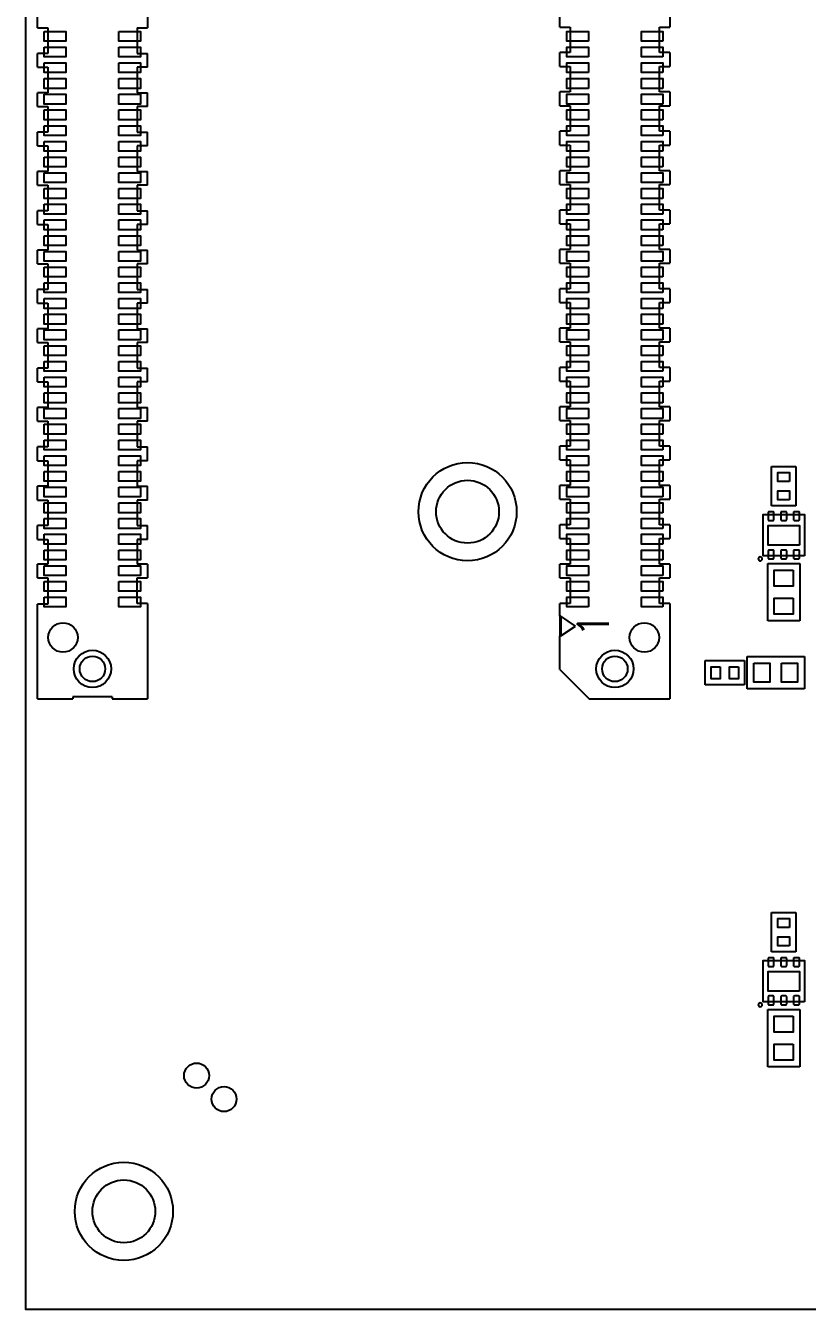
# Model space of a CAD drawing. Extents: x 0 to 85, y 0 to 131.
# Drawn here: x 0 to 39.8, y 0 to 65.3 of the extents above; entities that cross this region are included whole.
import ezdxf

# ---------------------------------------------------------------- set-up
doc = ezdxf.new("R2010")
doc.units = 0
doc.header["$MEASUREMENT"] = 0
doc.layers.get('0').update_dxf_attribs({"color": 2, "true_color": 0xffff00})
for name, color, linetype, true_color in [('1', 3, 'Continuous', 0x00ff00), ('2', 94, 'Continuous', 0x008000), ('4', 14, 'Continuous', 0x800000)]:
    doc.layers.add(name, color=color, linetype=linetype, true_color=true_color)
doc.layers.add('MNT_HOLES', color=6, linetype='Continuous', lineweight=25, true_color=0xff00ff)
doc.styles.add('textstyle3', font='')
doc.styles.get('textstyle3').set_extended_font_data('standard')

msp = doc.modelspace()

# ---------------------------------------------------------------- linework, layer by layer
msp.add_lwpolyline([(85, 0), (85, 131.2), (0, 131.2), (0, 0)], close=True)
at = {"layer": '1'}
for points in [[(0.596, 65.23), (0.596, 65.931)], [(6.204, 65.931), (6.204, 65.23)], [(27.196, 65.269), (27.196, 65.97)], [(32.804, 65.97), (32.804, 65.269)], [(0.596, 65.23), (1.122, 65.23)], [(1.122, 65.23), (1.122, 63.928)], [(5.679, 65.23), (6.204, 65.23)], [(5.679, 65.23), (5.679, 63.928)], [(27.196, 65.269), (27.721, 65.269)], [(27.721, 65.269), (27.721, 63.967)], [(32.278, 63.967), (32.278, 65.269)], [(32.278, 65.269), (32.804, 65.269)], [(1.122, 63.928), (0.596, 63.928)], [(0.596, 63.227), (0.596, 63.928)], [(5.679, 63.928), (6.205, 63.928)], [(6.205, 63.227), (6.205, 63.928)], [(27.721, 63.967), (27.196, 63.967)], [(27.196, 63.266), (27.196, 63.967)], [(32.804, 63.967), (32.278, 63.967)], [(32.804, 63.967), (32.804, 63.266)], [(0.596, 63.227), (1.122, 63.227)], [(1.122, 63.227), (1.122, 61.925)], [(5.679, 63.227), (5.679, 61.925)], [(6.205, 63.227), (5.679, 63.227)], [(27.196, 63.266), (27.721, 63.266)], [(27.721, 63.266), (27.721, 61.965)], [(32.278, 61.965), (32.278, 63.266)], [(32.278, 63.266), (32.804, 63.266)], [(1.122, 61.925), (0.596, 61.925)], [(0.596, 61.224), (0.596, 61.925)], [(5.679, 61.925), (6.205, 61.925)], [(6.205, 61.224), (6.205, 61.925)], [(27.196, 61.264), (27.196, 61.965)], [(27.721, 61.965), (27.196, 61.965)], [(32.804, 61.965), (32.278, 61.965)], [(32.804, 61.965), (32.804, 61.264)], [(0.596, 61.224), (1.122, 61.224)], [(1.122, 61.224), (1.122, 59.923)], [(5.679, 61.224), (5.679, 59.923)], [(6.205, 61.224), (5.679, 61.224)], [(27.196, 61.264), (27.721, 61.264)], [(27.721, 61.264), (27.721, 59.962)], [(32.278, 59.962), (32.278, 61.264)], [(32.278, 61.264), (32.804, 61.264)], [(1.122, 59.923), (0.596, 59.923)], [(0.596, 59.221), (0.596, 59.923)], [(5.679, 59.923), (6.205, 59.923)], [(6.205, 59.221), (6.205, 59.923)], [(27.721, 59.962), (27.196, 59.962)], [(27.196, 59.261), (27.196, 59.962)], [(32.804, 59.962), (32.278, 59.962)], [(32.804, 59.962), (32.804, 59.261)], [(0.596, 59.221), (1.122, 59.221)], [(1.122, 59.221), (1.122, 57.92)], [(5.679, 59.221), (5.679, 57.92)], [(6.205, 59.221), (5.679, 59.221)], [(27.196, 59.261), (27.721, 59.261)], [(27.721, 59.261), (27.721, 57.959)], [(32.278, 59.261), (32.804, 59.261)], [(32.278, 57.959), (32.278, 59.261)], [(1.122, 57.92), (0.596, 57.92)], [(0.596, 57.218), (0.596, 57.92)], [(5.679, 57.92), (6.205, 57.92)], [(6.205, 57.218), (6.205, 57.92)], [(27.196, 57.258), (27.196, 57.959)], [(27.721, 57.959), (27.196, 57.959)], [(32.804, 57.959), (32.278, 57.959)], [(32.804, 57.959), (32.804, 57.258)], [(0.596, 57.218), (1.122, 57.218)], [(1.122, 57.218), (1.122, 55.917)], [(6.205, 57.218), (5.679, 57.218)], [(5.679, 57.218), (5.679, 55.917)], [(27.196, 57.258), (27.721, 57.258)], [(27.721, 57.258), (27.721, 55.956)], [(32.278, 57.258), (32.804, 57.258)], [(32.278, 55.956), (32.278, 57.258)], [(1.122, 55.917), (0.596, 55.917)], [(0.596, 55.216), (0.596, 55.917)], [(5.679, 55.917), (6.205, 55.917)], [(6.205, 55.216), (6.205, 55.917)], [(27.721, 55.956), (27.196, 55.956)], [(27.196, 55.255), (27.196, 55.956)], [(32.804, 55.956), (32.278, 55.956)], [(32.804, 55.956), (32.804, 55.255)], [(0.596, 55.216), (1.122, 55.216)], [(1.122, 55.216), (1.122, 53.914)], [(5.679, 55.216), (5.679, 53.914)], [(6.205, 55.216), (5.679, 55.216)], [(27.196, 55.255), (27.721, 55.255)], [(27.721, 55.255), (27.721, 53.953)], [(32.278, 55.255), (32.804, 55.255)], [(32.278, 53.953), (32.278, 55.255)], [(1.122, 53.914), (0.596, 53.914)], [(0.596, 53.213), (0.596, 53.914)], [(5.679, 53.914), (6.205, 53.914)], [(6.205, 53.213), (6.205, 53.914)], [(27.196, 53.252), (27.196, 53.953)], [(27.721, 53.953), (27.196, 53.953)], [(32.804, 53.953), (32.278, 53.953)], [(32.804, 53.953), (32.804, 53.252)], [(0.596, 53.213), (1.122, 53.213)], [(1.122, 53.213), (1.122, 51.911)], [(5.679, 53.213), (5.679, 51.911)], [(6.205, 53.213), (5.679, 53.213)], [(27.196, 53.252), (27.721, 53.252)], [(27.721, 53.252), (27.721, 51.95)], [(32.278, 53.252), (32.804, 53.252)], [(32.278, 51.95), (32.278, 53.252)], [(1.122, 51.911), (0.596, 51.911)], [(0.596, 51.21), (0.596, 51.911)], [(5.679, 51.911), (6.205, 51.911)], [(6.205, 51.21), (6.205, 51.911)], [(27.721, 51.95), (27.196, 51.95)], [(27.196, 51.249), (27.196, 51.95)], [(32.804, 51.95), (32.278, 51.95)], [(32.804, 51.95), (32.804, 51.249)], [(0.596, 51.21), (1.122, 51.21)], [(1.122, 51.21), (1.122, 49.908)], [(5.679, 51.21), (5.679, 49.908)], [(6.205, 51.21), (5.679, 51.21)], [(27.196, 51.249), (27.721, 51.249)], [(27.721, 51.249), (27.721, 49.947)], [(32.278, 51.249), (32.804, 51.249)], [(32.278, 49.947), (32.278, 51.249)], [(1.122, 49.908), (0.596, 49.908)], [(0.596, 49.207), (0.596, 49.908)], [(5.679, 49.908), (6.205, 49.908)], [(6.205, 49.207), (6.205, 49.908)], [(27.196, 49.246), (27.196, 49.947)], [(27.721, 49.947), (27.196, 49.947)], [(32.804, 49.947), (32.278, 49.947)], [(32.804, 49.947), (32.804, 49.246)], [(0.596, 49.207), (1.122, 49.207)], [(1.122, 49.207), (1.122, 47.905)], [(5.679, 49.207), (5.679, 47.905)], [(6.205, 49.207), (5.679, 49.207)], [(27.196, 49.246), (27.721, 49.246)], [(27.721, 49.246), (27.721, 47.944)], [(32.278, 49.246), (32.804, 49.246)], [(32.278, 47.944), (32.278, 49.246)], [(1.122, 47.905), (0.596, 47.905)], [(0.596, 47.204), (0.596, 47.905)], [(5.679, 47.905), (6.205, 47.905)], [(6.205, 47.204), (6.205, 47.905)], [(27.721, 47.944), (27.196, 47.944)], [(27.196, 47.243), (27.196, 47.944)], [(32.804, 47.944), (32.278, 47.944)], [(32.804, 47.944), (32.804, 47.243)], [(0.596, 47.204), (1.122, 47.204)], [(1.122, 47.204), (1.122, 45.902)], [(5.679, 47.204), (5.679, 45.902)], [(6.205, 47.204), (5.679, 47.204)], [(27.196, 47.243), (27.721, 47.243)], [(27.721, 47.243), (27.721, 45.941)], [(32.278, 47.243), (32.804, 47.243)], [(32.278, 45.941), (32.278, 47.243)], [(1.122, 45.902), (0.596, 45.902)], [(0.596, 45.201), (0.596, 45.902)], [(5.679, 45.902), (6.205, 45.902)], [(6.205, 45.201), (6.205, 45.902)], [(27.196, 45.24), (27.196, 45.941)], [(27.721, 45.941), (27.196, 45.941)], [(32.804, 45.941), (32.278, 45.941)], [(32.804, 45.941), (32.804, 45.24)], [(0.596, 45.201), (1.122, 45.201)], [(1.122, 45.201), (1.122, 43.899)], [(5.679, 45.201), (5.679, 43.899)], [(6.205, 45.201), (5.679, 45.201)], [(27.196, 45.24), (27.721, 45.24)], [(27.721, 45.24), (27.721, 43.939)], [(32.278, 43.939), (32.278, 45.24)], [(32.278, 45.24), (32.804, 45.24)], [(1.122, 43.899), (0.596, 43.899)], [(0.596, 43.198), (0.596, 43.899)], [(5.679, 43.899), (6.205, 43.899)], [(6.205, 43.198), (6.205, 43.899)], [(27.721, 43.939), (27.196, 43.939)], [(27.196, 43.237), (27.196, 43.939)], [(32.804, 43.939), (32.278, 43.939)], [(32.804, 43.939), (32.804, 43.237)], [(0.596, 43.198), (1.122, 43.198)], [(1.122, 43.198), (1.122, 41.896)], [(5.679, 43.198), (5.679, 41.896)], [(6.205, 43.198), (5.679, 43.198)], [(27.196, 43.237), (27.721, 43.237)], [(27.721, 43.237), (27.721, 41.936)], [(32.278, 41.936), (32.278, 43.237)], [(32.278, 43.237), (32.804, 43.237)], [(37.98, 42.9), (39.22, 42.9)], [(37.98, 40.9), (37.98, 42.9)], [(39.22, 42.9), (39.22, 40.9)], [(1.122, 41.896), (0.596, 41.896)], [(0.596, 41.195), (0.596, 41.896)], [(5.679, 41.896), (6.205, 41.896)], [(6.205, 41.195), (6.205, 41.896)], [(27.196, 41.234), (27.196, 41.936)], [(27.721, 41.936), (27.196, 41.936)], [(32.804, 41.936), (32.278, 41.936)], [(32.804, 41.936), (32.804, 41.234)], [(0.596, 41.195), (1.122, 41.195)], [(1.122, 41.195), (1.122, 39.893)], [(5.679, 41.195), (5.679, 39.893)], [(6.205, 41.195), (5.679, 41.195)], [(27.196, 41.234), (27.721, 41.234)], [(27.721, 41.234), (27.721, 39.933)], [(32.278, 39.933), (32.278, 41.234)], [(32.278, 41.234), (32.804, 41.234)], [(38.62, 40.9), (37.98, 40.9)], [(39.22, 40.9), (38.62, 40.9)], [(0.596, 39.192), (0.596, 39.893)], [(1.122, 39.893), (0.596, 39.893)], [(5.679, 39.893), (6.205, 39.893)], [(6.205, 39.192), (6.205, 39.893)], [(27.721, 39.933), (27.196, 39.933)], [(27.196, 39.232), (27.196, 39.933)], [(32.804, 39.933), (32.278, 39.933)], [(32.804, 39.933), (32.804, 39.232)], [(39.65, 38.35), (37.55, 38.35), (37.55, 40.45), (39.65, 40.45), (39.65, 38.35)], [(27.196, 39.232), (27.721, 39.232)], [(27.721, 39.232), (27.721, 37.93)], [(32.278, 39.232), (32.804, 39.232)], [(32.278, 37.93), (32.278, 39.232)], [(0.596, 39.192), (1.122, 39.192)], [(1.122, 39.192), (1.122, 37.931)], [(5.679, 39.192), (5.679, 37.931)], [(6.205, 39.192), (5.679, 39.192)], [(0.596, 37.23), (0.596, 37.931)], [(1.122, 37.931), (0.596, 37.931)], [(6.204, 37.931), (5.679, 37.931)], [(6.204, 37.931), (6.204, 37.23)], [(27.196, 37.229), (27.196, 37.93)], [(27.721, 37.93), (27.196, 37.93)], [(32.804, 37.93), (32.278, 37.93)], [(32.804, 37.93), (32.804, 37.229)], [(37.787, 37.96), (39.413, 37.96)], [(37.787, 35.039), (37.787, 37.96)], [(39.413, 37.96), (39.413, 35.039)], [(0.596, 37.23), (1.122, 37.23)], [(1.122, 37.23), (1.122, 35.888)], [(5.679, 37.23), (6.204, 37.23)], [(5.679, 35.928), (5.679, 37.23)], [(27.196, 37.229), (27.721, 37.229)], [(27.721, 37.229), (27.721, 35.927)], [(32.278, 35.927), (32.278, 37.229)], [(32.278, 37.229), (32.804, 37.229)], [(0.596, 31.07), (0.596, 35.888)], [(1.122, 35.888), (0.596, 35.888)], [(6.204, 35.928), (5.679, 35.928)], [(6.204, 35.928), (6.204, 31.07)], [(27.721, 35.927), (27.196, 35.927)], [(27.196, 35.276), (27.196, 35.927)], [(27.196, 35.276), (27.196, 35.927)], [(27.196, 35.276), (27.196, 35.927)], [(32.804, 35.927), (32.278, 35.927)], [(32.804, 35.927), (32.804, 31.07)], [(32.804, 35.927), (32.804, 31.07)], [(27.196, 35.276), (27.196, 34.775)], [(27.245, 35.276), (27.196, 35.276)], [(27.196, 34.775), (27.196, 34.275)], [(27.245, 34.775), (27.196, 34.775)], [(27.997, 34.775), (27.245, 35.276)], [(27.245, 35.276), (27.245, 34.275)], [(27.245, 34.275), (27.997, 34.775)], [(39.413, 35.039), (37.787, 35.039)], [(27.245, 34.275), (27.196, 34.275)], [(27.196, 32.572), (27.196, 34.275)], [(34.6, 33.02), (36.6, 33.02)], [(34.6, 31.78), (34.6, 33.02)], [(36.6, 33.02), (36.6, 32.42)], [(36.728, 33.225), (39.649, 33.225)], [(36.728, 31.587), (36.728, 33.225)], [(39.649, 33.225), (39.649, 31.587)], [(27.196, 32.572), (28.698, 31.07)], [(36.6, 32.42), (36.6, 31.78)], [(36.6, 31.78), (34.6, 31.78)], [(39.649, 31.587), (36.728, 31.587)], [(0.596, 31.07), (2.399, 31.07)], [(4.402, 31.171), (2.399, 31.171)], [(2.399, 31.171), (2.399, 31.07)], [(4.402, 31.171), (4.402, 31.07)], [(4.402, 31.07), (6.204, 31.07)], [(28.698, 31.07), (32.804, 31.07)], [(37.98, 20.2), (39.22, 20.2)], [(37.98, 18.2), (37.98, 20.2)], [(39.22, 20.2), (39.22, 18.2)], [(39.65, 15.65), (37.55, 15.65), (37.55, 17.75), (39.65, 17.75), (39.65, 15.65)], [(38.62, 18.2), (37.98, 18.2)], [(39.22, 18.2), (38.62, 18.2)], [(37.787, 15.26), (39.413, 15.26)], [(37.787, 12.339), (37.787, 15.26)], [(39.413, 15.26), (39.413, 12.339)], [(39.413, 12.339), (37.787, 12.339)]]:
    msp.add_lwpolyline(points, dxfattribs=at)
for points in [[(37.5, 38.2, 1), (37.3, 38.2, 1), (37.5, 38.2)], [(37.5, 15.5, 1), (37.3, 15.5, 1), (37.5, 15.5)]]:
    msp.add_lwpolyline(points, format="xyb", dxfattribs=at)
at = {"layer": '2'}
for points in [[(0.95, 65.05), (2.05, 65.05), (2.05, 64.55), (0.95, 64.55)], [(4.75, 65.05), (5.85, 65.05), (5.85, 64.55), (4.75, 64.55)], [(28.65, 64.55), (27.55, 64.55), (27.55, 65.05), (28.65, 65.05)], [(32.45, 64.55), (31.35, 64.55), (31.35, 65.05), (32.45, 65.05)], [(0.95, 64.25), (2.05, 64.25), (2.05, 63.75), (0.95, 63.75)], [(4.75, 64.25), (5.85, 64.25), (5.85, 63.75), (4.75, 63.75)], [(28.65, 63.75), (27.55, 63.75), (27.55, 64.25), (28.65, 64.25)], [(32.45, 63.75), (31.35, 63.75), (31.35, 64.25), (32.45, 64.25)], [(0.95, 63.45), (2.05, 63.45), (2.05, 62.95), (0.95, 62.95)], [(4.75, 63.45), (5.85, 63.45), (5.85, 62.95), (4.75, 62.95)], [(28.65, 62.95), (27.55, 62.95), (27.55, 63.45), (28.65, 63.45)], [(32.45, 62.95), (31.35, 62.95), (31.35, 63.45), (32.45, 63.45)], [(0.95, 62.65), (2.05, 62.65), (2.05, 62.15), (0.95, 62.15)], [(4.75, 62.65), (5.85, 62.65), (5.85, 62.15), (4.75, 62.15)], [(28.65, 62.15), (27.55, 62.15), (27.55, 62.65), (28.65, 62.65)], [(32.45, 62.15), (31.35, 62.15), (31.35, 62.65), (32.45, 62.65)], [(0.95, 61.85), (2.05, 61.85), (2.05, 61.35), (0.95, 61.35)], [(4.75, 61.85), (5.85, 61.85), (5.85, 61.35), (4.75, 61.35)], [(28.65, 61.35), (27.55, 61.35), (27.55, 61.85), (28.65, 61.85)], [(32.45, 61.35), (31.35, 61.35), (31.35, 61.85), (32.45, 61.85)], [(0.95, 61.05), (2.05, 61.05), (2.05, 60.55), (0.95, 60.55)], [(4.75, 61.05), (5.85, 61.05), (5.85, 60.55), (4.75, 60.55)], [(28.65, 60.55), (27.55, 60.55), (27.55, 61.05), (28.65, 61.05)], [(32.45, 60.55), (31.35, 60.55), (31.35, 61.05), (32.45, 61.05)], [(0.95, 60.25), (2.05, 60.25), (2.05, 59.75), (0.95, 59.75)], [(4.75, 60.25), (5.85, 60.25), (5.85, 59.75), (4.75, 59.75)], [(28.65, 59.75), (27.55, 59.75), (27.55, 60.25), (28.65, 60.25)], [(32.45, 59.75), (31.35, 59.75), (31.35, 60.25), (32.45, 60.25)], [(0.95, 59.45), (2.05, 59.45), (2.05, 58.95), (0.95, 58.95)], [(4.75, 59.45), (5.85, 59.45), (5.85, 58.95), (4.75, 58.95)], [(28.65, 58.95), (27.55, 58.95), (27.55, 59.45), (28.65, 59.45)], [(32.45, 58.95), (31.35, 58.95), (31.35, 59.45), (32.45, 59.45)], [(0.95, 58.65), (2.05, 58.65), (2.05, 58.15), (0.95, 58.15)], [(4.75, 58.65), (5.85, 58.65), (5.85, 58.15), (4.75, 58.15)], [(28.65, 58.15), (27.55, 58.15), (27.55, 58.65), (28.65, 58.65)], [(32.45, 58.15), (31.35, 58.15), (31.35, 58.65), (32.45, 58.65)], [(0.95, 57.85), (2.05, 57.85), (2.05, 57.35), (0.95, 57.35)], [(4.75, 57.85), (5.85, 57.85), (5.85, 57.35), (4.75, 57.35)], [(28.65, 57.35), (27.55, 57.35), (27.55, 57.85), (28.65, 57.85)], [(32.45, 57.35), (31.35, 57.35), (31.35, 57.85), (32.45, 57.85)], [(0.95, 57.05), (2.05, 57.05), (2.05, 56.55), (0.95, 56.55)], [(4.75, 57.05), (5.85, 57.05), (5.85, 56.55), (4.75, 56.55)], [(28.65, 56.55), (27.55, 56.55), (27.55, 57.05), (28.65, 57.05)], [(32.45, 56.55), (31.35, 56.55), (31.35, 57.05), (32.45, 57.05)], [(0.95, 56.25), (2.05, 56.25), (2.05, 55.75), (0.95, 55.75)], [(4.75, 56.25), (5.85, 56.25), (5.85, 55.75), (4.75, 55.75)], [(28.65, 55.75), (27.55, 55.75), (27.55, 56.25), (28.65, 56.25)], [(32.45, 55.75), (31.35, 55.75), (31.35, 56.25), (32.45, 56.25)], [(0.95, 55.45), (2.05, 55.45), (2.05, 54.95), (0.95, 54.95)], [(4.75, 55.45), (5.85, 55.45), (5.85, 54.95), (4.75, 54.95)], [(28.65, 54.95), (27.55, 54.95), (27.55, 55.45), (28.65, 55.45)], [(32.45, 54.95), (31.35, 54.95), (31.35, 55.45), (32.45, 55.45)], [(0.95, 54.65), (2.05, 54.65), (2.05, 54.15), (0.95, 54.15)], [(4.75, 54.65), (5.85, 54.65), (5.85, 54.15), (4.75, 54.15)], [(28.65, 54.15), (27.55, 54.15), (27.55, 54.65), (28.65, 54.65)], [(32.45, 54.15), (31.35, 54.15), (31.35, 54.65), (32.45, 54.65)], [(0.95, 53.85), (2.05, 53.85), (2.05, 53.35), (0.95, 53.35)], [(4.75, 53.85), (5.85, 53.85), (5.85, 53.35), (4.75, 53.35)], [(28.65, 53.35), (27.55, 53.35), (27.55, 53.85), (28.65, 53.85)], [(32.45, 53.35), (31.35, 53.35), (31.35, 53.85), (32.45, 53.85)], [(0.95, 53.05), (2.05, 53.05), (2.05, 52.55), (0.95, 52.55)], [(4.75, 53.05), (5.85, 53.05), (5.85, 52.55), (4.75, 52.55)], [(28.65, 52.55), (27.55, 52.55), (27.55, 53.05), (28.65, 53.05)], [(32.45, 52.55), (31.35, 52.55), (31.35, 53.05), (32.45, 53.05)], [(0.95, 52.25), (2.05, 52.25), (2.05, 51.75), (0.95, 51.75)], [(4.75, 52.25), (5.85, 52.25), (5.85, 51.75), (4.75, 51.75)], [(28.65, 51.75), (27.55, 51.75), (27.55, 52.25), (28.65, 52.25)], [(32.45, 51.75), (31.35, 51.75), (31.35, 52.25), (32.45, 52.25)], [(0.95, 51.45), (2.05, 51.45), (2.05, 50.95), (0.95, 50.95)], [(4.75, 51.45), (5.85, 51.45), (5.85, 50.95), (4.75, 50.95)], [(28.65, 50.95), (27.55, 50.95), (27.55, 51.45), (28.65, 51.45)], [(32.45, 50.95), (31.35, 50.95), (31.35, 51.45), (32.45, 51.45)], [(0.95, 50.65), (2.05, 50.65), (2.05, 50.15), (0.95, 50.15)], [(4.75, 50.65), (5.85, 50.65), (5.85, 50.15), (4.75, 50.15)], [(28.65, 50.15), (27.55, 50.15), (27.55, 50.65), (28.65, 50.65)], [(32.45, 50.15), (31.35, 50.15), (31.35, 50.65), (32.45, 50.65)], [(0.95, 49.85), (2.05, 49.85), (2.05, 49.35), (0.95, 49.35)], [(4.75, 49.85), (5.85, 49.85), (5.85, 49.35), (4.75, 49.35)], [(28.65, 49.35), (27.55, 49.35), (27.55, 49.85), (28.65, 49.85)], [(32.45, 49.35), (31.35, 49.35), (31.35, 49.85), (32.45, 49.85)], [(0.95, 49.05), (2.05, 49.05), (2.05, 48.55), (0.95, 48.55)], [(4.75, 49.05), (5.85, 49.05), (5.85, 48.55), (4.75, 48.55)], [(28.65, 48.55), (27.55, 48.55), (27.55, 49.05), (28.65, 49.05)], [(32.45, 48.55), (31.35, 48.55), (31.35, 49.05), (32.45, 49.05)], [(0.95, 48.25), (2.05, 48.25), (2.05, 47.75), (0.95, 47.75)], [(4.75, 48.25), (5.85, 48.25), (5.85, 47.75), (4.75, 47.75)], [(28.65, 47.75), (27.55, 47.75), (27.55, 48.25), (28.65, 48.25)], [(32.45, 47.75), (31.35, 47.75), (31.35, 48.25), (32.45, 48.25)], [(0.95, 47.45), (2.05, 47.45), (2.05, 46.95), (0.95, 46.95)], [(4.75, 47.45), (5.85, 47.45), (5.85, 46.95), (4.75, 46.95)], [(28.65, 46.95), (27.55, 46.95), (27.55, 47.45), (28.65, 47.45)], [(32.45, 46.95), (31.35, 46.95), (31.35, 47.45), (32.45, 47.45)], [(0.95, 46.65), (2.05, 46.65), (2.05, 46.15), (0.95, 46.15)], [(4.75, 46.65), (5.85, 46.65), (5.85, 46.15), (4.75, 46.15)], [(28.65, 46.15), (27.55, 46.15), (27.55, 46.65), (28.65, 46.65)], [(32.45, 46.15), (31.35, 46.15), (31.35, 46.65), (32.45, 46.65)], [(0.95, 45.85), (2.05, 45.85), (2.05, 45.35), (0.95, 45.35)], [(4.75, 45.85), (5.85, 45.85), (5.85, 45.35), (4.75, 45.35)], [(28.65, 45.35), (27.55, 45.35), (27.55, 45.85), (28.65, 45.85)], [(32.45, 45.35), (31.35, 45.35), (31.35, 45.85), (32.45, 45.85)], [(0.95, 45.05), (2.05, 45.05), (2.05, 44.55), (0.95, 44.55)], [(4.75, 45.05), (5.85, 45.05), (5.85, 44.55), (4.75, 44.55)], [(28.65, 44.55), (27.55, 44.55), (27.55, 45.05), (28.65, 45.05)], [(32.45, 44.55), (31.35, 44.55), (31.35, 45.05), (32.45, 45.05)], [(0.95, 44.25), (2.05, 44.25), (2.05, 43.75), (0.95, 43.75)], [(4.75, 44.25), (5.85, 44.25), (5.85, 43.75), (4.75, 43.75)], [(28.65, 43.75), (27.55, 43.75), (27.55, 44.25), (28.65, 44.25)], [(32.45, 43.75), (31.35, 43.75), (31.35, 44.25), (32.45, 44.25)], [(0.95, 43.45), (2.05, 43.45), (2.05, 42.95), (0.95, 42.95)], [(4.75, 43.45), (5.85, 43.45), (5.85, 42.95), (4.75, 42.95)], [(28.65, 42.95), (27.55, 42.95), (27.55, 43.45), (28.65, 43.45)], [(32.45, 42.95), (31.35, 42.95), (31.35, 43.45), (32.45, 43.45)], [(0.95, 42.65), (2.05, 42.65), (2.05, 42.15), (0.95, 42.15)], [(4.75, 42.65), (5.85, 42.65), (5.85, 42.15), (4.75, 42.15)], [(28.65, 42.15), (27.55, 42.15), (27.55, 42.65), (28.65, 42.65)], [(32.45, 42.15), (31.35, 42.15), (31.35, 42.65), (32.45, 42.65)], [(38.9, 42.14), (38.3, 42.14), (38.3, 42.6), (38.9, 42.6)], [(0.95, 41.85), (2.05, 41.85), (2.05, 41.35), (0.95, 41.35)], [(4.75, 41.85), (5.85, 41.85), (5.85, 41.35), (4.75, 41.35)], [(28.65, 41.35), (27.55, 41.35), (27.55, 41.85), (28.65, 41.85)], [(32.45, 41.35), (31.35, 41.35), (31.35, 41.85), (32.45, 41.85)], [(38.9, 41.2), (38.3, 41.2), (38.3, 41.66), (38.9, 41.66)], [(0.95, 41.05), (2.05, 41.05), (2.05, 40.55), (0.95, 40.55)], [(4.75, 41.05), (5.85, 41.05), (5.85, 40.55), (4.75, 40.55)], [(28.65, 40.55), (27.55, 40.55), (27.55, 41.05), (28.65, 41.05)], [(32.45, 40.55), (31.35, 40.55), (31.35, 41.05), (32.45, 41.05)], [(0.95, 40.25), (2.05, 40.25), (2.05, 39.75), (0.95, 39.75)], [(4.75, 40.25), (5.85, 40.25), (5.85, 39.75), (4.75, 39.75)], [(28.65, 39.75), (27.55, 39.75), (27.55, 40.25), (28.65, 40.25)], [(32.45, 39.75), (31.35, 39.75), (31.35, 40.25), (32.45, 40.25)], [(39.4, 38.9), (37.8, 38.9), (37.8, 39.9), (39.4, 39.9)], [(0.95, 39.45), (2.05, 39.45), (2.05, 38.95), (0.95, 38.95)], [(4.75, 39.45), (5.85, 39.45), (5.85, 38.95), (4.75, 38.95)], [(28.65, 38.95), (27.55, 38.95), (27.55, 39.45), (28.65, 39.45)], [(32.45, 38.95), (31.35, 38.95), (31.35, 39.45), (32.45, 39.45)], [(0.95, 38.65), (2.05, 38.65), (2.05, 38.15), (0.95, 38.15)], [(4.75, 38.65), (5.85, 38.65), (5.85, 38.15), (4.75, 38.15)], [(28.65, 38.15), (27.55, 38.15), (27.55, 38.65), (28.65, 38.65)], [(32.45, 38.15), (31.35, 38.15), (31.35, 38.65), (32.45, 38.65)], [(0.95, 37.85), (2.05, 37.85), (2.05, 37.35), (0.95, 37.35)], [(4.75, 37.85), (5.85, 37.85), (5.85, 37.35), (4.75, 37.35)], [(28.65, 37.35), (27.55, 37.35), (27.55, 37.85), (28.65, 37.85)], [(32.45, 37.35), (31.35, 37.35), (31.35, 37.85), (32.45, 37.85)], [(39.083, 37.617), (39.083, 36.803), (38.117, 36.803), (38.117, 37.617)], [(0.95, 37.05), (2.05, 37.05), (2.05, 36.55), (0.95, 36.55)], [(4.75, 37.05), (5.85, 37.05), (5.85, 36.55), (4.75, 36.55)], [(28.65, 36.55), (27.55, 36.55), (27.55, 37.05), (28.65, 37.05)], [(32.45, 36.55), (31.35, 36.55), (31.35, 37.05), (32.45, 37.05)], [(0.95, 36.25), (2.05, 36.25), (2.05, 35.75), (0.95, 35.75)], [(4.75, 36.25), (5.85, 36.25), (5.85, 35.75), (4.75, 35.75)], [(28.65, 35.75), (27.55, 35.75), (27.55, 36.25), (28.65, 36.25)], [(32.45, 35.75), (31.35, 35.75), (31.35, 36.25), (32.45, 36.25)], [(39.083, 36.194), (39.083, 35.382), (38.117, 35.382), (38.117, 36.194)], [(35.36, 32.7), (35.36, 32.1), (34.9, 32.1), (34.9, 32.7)], [(36.3, 32.7), (36.3, 32.1), (35.84, 32.1), (35.84, 32.7)], [(37.072, 32.883), (37.885, 32.883), (37.885, 31.918), (37.072, 31.918)], [(38.493, 32.883), (39.306, 32.883), (39.306, 31.918), (38.493, 31.918)], [(38.9, 19.44), (38.3, 19.44), (38.3, 19.9), (38.9, 19.9)], [(38.9, 18.5), (38.3, 18.5), (38.3, 18.96), (38.9, 18.96)], [(39.4, 16.2), (37.8, 16.2), (37.8, 17.2), (39.4, 17.2)], [(39.083, 14.916), (39.083, 14.104), (38.117, 14.104), (38.117, 14.916)], [(39.083, 13.495), (39.083, 12.681), (38.117, 12.681), (38.117, 13.495)]]:
    msp.add_lwpolyline(points, close=True, dxfattribs=at)
for points in [[(37.8, 40.55), (37.8, 40.2, 0.414214), (37.85, 40.15), (38.05, 40.15, 0.414214), (38.1, 40.2), (38.1, 40.55, 0.414214), (38.05, 40.6), (37.85, 40.6, 0.414214)], [(38.45, 40.55), (38.45, 40.2, 0.414214), (38.5, 40.15), (38.7, 40.15, 0.414214), (38.75, 40.2), (38.75, 40.55, 0.414214), (38.7, 40.6), (38.5, 40.6, 0.414214)], [(39.1, 40.55), (39.1, 40.2, 0.414214), (39.15, 40.15), (39.35, 40.15, 0.414214), (39.4, 40.2), (39.4, 40.55, 0.414214), (39.35, 40.6), (39.15, 40.6, 0.414214)], [(37.8, 38.6), (37.8, 38.25, 0.414214), (37.85, 38.2), (38.05, 38.2, 0.414214), (38.1, 38.25), (38.1, 38.6, 0.414214), (38.05, 38.65), (37.85, 38.65, 0.414214)], [(38.45, 38.6), (38.45, 38.25, 0.414214), (38.5, 38.2), (38.7, 38.2, 0.414214), (38.75, 38.25), (38.75, 38.6, 0.414214), (38.7, 38.65), (38.5, 38.65, 0.414214)], [(39.1, 38.6), (39.1, 38.25, 0.414214), (39.15, 38.2), (39.35, 38.2, 0.414214), (39.4, 38.25), (39.4, 38.6, 0.414214), (39.35, 38.65), (39.15, 38.65, 0.414214)], [(37.8, 17.85), (37.8, 17.5, 0.414214), (37.85, 17.45), (38.05, 17.45, 0.414214), (38.1, 17.5), (38.1, 17.85, 0.414214), (38.05, 17.9), (37.85, 17.9, 0.414214)], [(38.45, 17.85), (38.45, 17.5, 0.414214), (38.5, 17.45), (38.7, 17.45, 0.414214), (38.75, 17.5), (38.75, 17.85, 0.414214), (38.7, 17.9), (38.5, 17.9, 0.414214)], [(39.1, 17.85), (39.1, 17.5, 0.414214), (39.15, 17.45), (39.35, 17.45, 0.414214), (39.4, 17.5), (39.4, 17.85, 0.414214), (39.35, 17.9), (39.15, 17.9, 0.414214)], [(37.8, 15.9), (37.8, 15.55, 0.414214), (37.85, 15.5), (38.05, 15.5, 0.414214), (38.1, 15.55), (38.1, 15.9, 0.414214), (38.05, 15.95), (37.85, 15.95, 0.414214)], [(38.45, 15.9), (38.45, 15.55, 0.414214), (38.5, 15.5), (38.7, 15.5, 0.414214), (38.75, 15.55), (38.75, 15.9, 0.414214), (38.7, 15.95), (38.5, 15.95, 0.414214)], [(39.1, 15.9), (39.1, 15.55, 0.414214), (39.15, 15.5), (39.35, 15.5, 0.414214), (39.4, 15.55), (39.4, 15.9, 0.414214), (39.35, 15.95), (39.15, 15.95, 0.414214)]]:
    msp.add_lwpolyline(points, format="xyb", close=True, dxfattribs=at)
for centre, radius in [((22.5, 40.6), 2.5), ((1.9, 34.2), 0.75), ((31.5, 34.2), 0.75), ((3.4, 32.6), 0.65), ((30, 32.6), 0.65), ((8.7, 11.9), 0.635), ((5, 4.987), 2.5)]:
    msp.add_circle(centre, radius, dxfattribs=at)
at = {"layer": '4'}
for centre, radius in [((22.5, 40.6), 2.5), ((1.9, 34.2), 0.75), ((31.5, 34.2), 0.75), ((3.4, 32.6), 0.95), ((30, 32.6), 0.95), ((10.1, 10.7), 0.635), ((5, 4.987), 2.5)]:
    msp.add_circle(centre, radius, dxfattribs=at)
at = {"layer": 'MNT_HOLES'}
for centre in [(22.5, 40.6), (5, 4.987)]:
    msp.add_circle(centre, 1.6, dxfattribs=at)

# ---------------------------------------------------------------- texts
at = {"layer": '1', "style": 'textstyle3'}
msp.add_text('1', height=1.6, rotation=90, dxfattribs=at).set_placement((29.7, 34.2))

doc.saveas('drawing.dxf')
